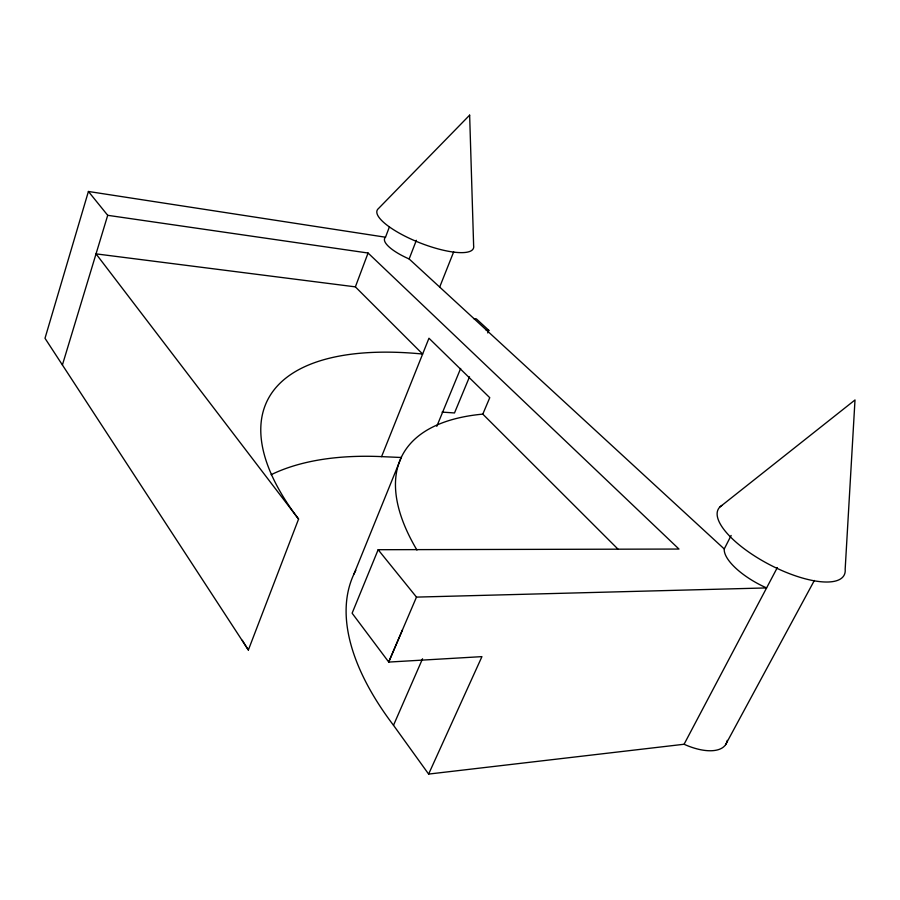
<?xml version="1.0" encoding="UTF-8"?>
<svg xmlns="http://www.w3.org/2000/svg" width="900" height="900" viewBox="0 0 900 900"><rect width="100%" height="100%" fill="white"/><g stroke="black" fill="none" stroke-linecap="round" stroke-linejoin="round"><path stroke-width="1.35" d="M355.815 570.375A328.736 159.064 29.2 0 0 393.502 725.288L428.625 774.079L481.939 656.629L388.755 662.074L352.114 613.204L378.146 549.709L416.486 597.105L766.586 587.925A47.464 17.707 27.9 0 1 724.252 548.966L409.14 258.964A34.65 10.215 21.4 0 1 385.504 237.218L88.414 191.475L45 338.287L248.366 650.002L298.586 519.064A355.478 146.835 25.7 0 1 422.629 354.037L355.376 286.864L96.03 253.868L298.586 519.064M62.404 364.973L107.707 215.314L88.414 191.475M355.376 286.864L368.066 253.024L107.707 215.314M385.504 237.218L389.419 226.856M409.14 258.964L416.363 240.3M439.718 286.988L453.679 251.865M271.125 474.705A343.507 168.255 26.5 0 1 381.577 456.626L428.963 338.231L489.757 397.688L482.805 414.124A340.267 138.994 27.8 0 0 416.947 550.046M353.947 574.076L401.479 456.952M436.793 426.33L460.654 368.438M469.519 376.808L454.5 412.954L442.08 412.099M487.755 332.921L488.835 330.345L476.381 318.904L473.625 318.577M402.48 629.899L388.71 662.018L416.486 597.105M393.502 725.288L422.539 658.766M724.252 548.966L731.137 535.466M428.625 774.079L684.079 744.255L777.33 567.585M725.614 744.649L814.365 580.466M720.011 506.891L855 399.971L845.168 569.261A71.066 25.268 27.6 0 1 770.366 565.065A71.066 25.268 27.6 0 1 721.856 505.451M378.146 549.709L678.982 549.056L368.066 253.024M381.577 456.626L401.164 457.493M486.056 330.03L488.835 330.345M482.805 414.124L617.985 549.124M248.366 650.002A343.507 168.255 26.5 0 1 242.325 640.316M727.245 740.396A45.383 21.465 29.9 0 1 684.079 744.255M469.642 115.144L378.495 208.53A51.773 14.513 21.5 0 0 420.277 242.989A51.773 14.513 21.5 0 0 473.636 245.756L469.642 115.144"/></g></svg>
